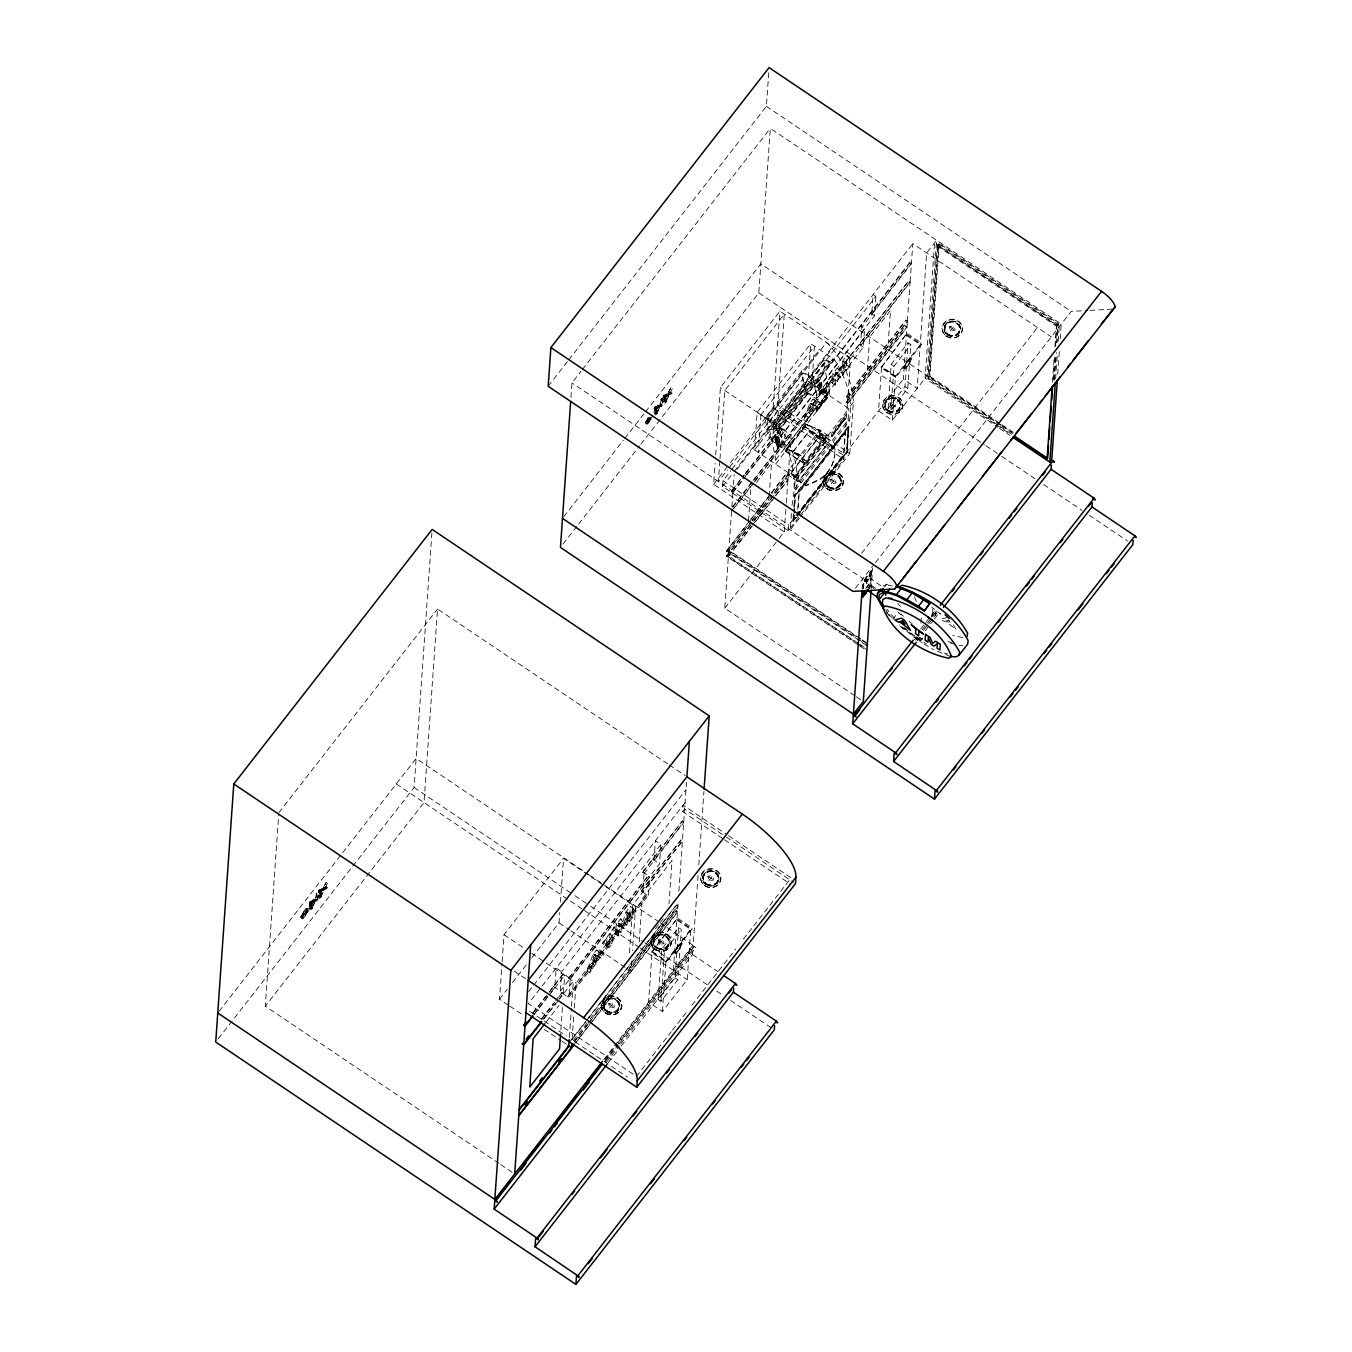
<?xml version="1.0" encoding="UTF-8"?>
<svg xmlns="http://www.w3.org/2000/svg" width="1352" height="1352" viewBox="0 0 1352 1352"><rect width="100%" height="100%" fill="white"/><g stroke="black" fill="none" stroke-linecap="round" stroke-linejoin="round"><path stroke-width="0.75" stroke-dasharray="5 3.75" d="M318.109 896.562L319.765 898.201L321.725 896.325L320.373 894.804L319.072 895.734L319.342 891.137L317.788 899.925L316.858 901.142L315.523 899.35L314.509 899.824L310.926 906.026L312.312 906.955L315.895 900.753L316.858 901.142M834.691 455.945L834.894 448.272L827.83 443.524L799.015 481.126L806.079 485.875L819.667 479.909A39.259 36.318 4 0 0 832.984 462.823L834.742 455.252L833.035 462.13A39.259 36.318 4 0 1 819.718 479.216L806.13 485.165L799.015 481.126M660.182 405.583L659.235 405.211L655.652 411.414L657.038 412.343L660.621 406.141L661.567 406.529L660.182 405.583L661.55 398.316L662.936 399.246L661.567 406.529M498.972 1163.413L265.313 1006.175L278.698 814.732M310.267 902.781L308.459 911.062L302.916 918.498A5.999 1.2 -56.1 0 1 302.104 918.735L300.803 916.335L305.704 908.713L307.563 907.479L310.673 909.845L312.633 907.986L311.298 906.465L309.997 907.395L310.267 902.781L311.653 903.727L311.501 908.51L312.684 907.395M309.371 903.44L310.385 901.209L311.687 903.17L310.757 904.37L309.371 903.44L310.385 901.209M311.653 903.727L310.504 909.845M310.757 904.37L311.771 902.139M315.608 898.404L316.841 892.928L318.227 893.858L316.976 899.333L312.819 902.24L311.433 901.294L315.608 898.404L317.788 899.925M316.841 892.928L315.472 900.195M318.447 891.796L319.461 889.565L320.779 891.526L319.832 892.726L318.447 891.796L319.461 889.565M318.514 890.765L320.728 892.067L319.579 898.184M319.832 892.726L320.846 890.495M320.728 892.067L320.576 896.849L321.759 895.734M218.331 1038.691L414.101 787.489L432.15 529.426M667.719 763.897L437.541 609.008L424.004 802.547L265.313 1006.175M508.217 1005.077L499.513 999.212L501.981 963.841M502.133 961.762L504.026 934.705L563.53 858.334L635.575 906.82L632.516 950.524M570.933 397.488L571.947 382.886L581.022 371.242M531.843 957.723L559.018 922.858L559.745 912.448M560.472 902.054L563.53 858.334M553.424 986.487L560.336 991.134L561.688 971.784L660.891 844.51L655.348 840.792L653.996 860.142L683.74 821.965L682.354 821.036L642.69 871.939L644.025 873.51L642.758 891.576L641.372 890.647L681.053 839.744L682.439 840.674L642.758 891.576M559.424 996.39L562.026 992.469L563.412 993.399L557.007 1001.612M549.216 992.469L563.328 973.744L570.257 978.409M560.86 1029.937L562.483 1006.801M563.412 993.399L564.68 975.333L563.294 974.403M561.976 993.112L567.519 996.83L646.915 894.382L648.301 895.311L568.955 997.117L567.57 996.187M568.837 978.121L648.233 875.673L568.837 978.121L570.223 979.051L568.955 997.117M569.361 1037.508L571.389 1008.372M571.541 1006.294L573.282 981.315L559.525 998.959M572.133 1039.367L573.721 1016.484M574.313 1008.153L576.053 983.174L635.575 906.82M609.718 939.758L605.375 945.335L602.603 943.459L614.349 926.931L617.12 928.807L617.002 930.413L612.676 935.973L612.118 943.882L609.16 947.668L606.406 945.808L606.947 937.899L609.718 939.758L609.16 947.668M605.375 945.335L617.12 928.807M606.406 945.808L609.346 942.006L609.904 934.114L614.349 926.931M615.549 934.063L618.287 930.531L618.81 923.044L621.582 924.92L621.058 932.407L618.32 935.922L615.549 934.063L616.208 924.548L620.636 918.87L625.604 923.822L628.68 913.969L633.108 908.274L630.336 906.415L625.908 912.093L622.833 921.963L625.604 923.822M653.844 412.191L654.976 408.169C651.394 415.723 660.689 412.343 654.824 412.968M654.081 408.828L655.095 406.597L656.413 408.558L655.466 409.774L654.081 408.828L655.095 406.597M618.32 935.922L618.979 926.407L623.407 920.729M655.128 414.523L656.362 409.115L654.148 407.797M655.466 409.774L656.481 407.527M654.621 413.915L656.007 411.853M656.362 409.115L656.21 413.898M655.669 415.115L657.393 412.782M662.936 399.246L661.703 404.721L660.317 403.792L661.55 398.316M666.468 401.121C664.271 404.434 662.328 398.13 664.069 396.525L663.122 397.725C658.492 404.552 670.102 404.789 664.762 399.719L667.297 394.395L668.682 395.342L666.147 400.665L669.189 395.105L671.995 393.145L670.609 392.215L668.395 392.976L669.781 393.905L671.995 393.145M663.156 397.184L664.17 394.953L665.488 396.913L664.542 398.113L663.156 397.184L664.17 394.953M626.939 919.444L627.463 911.958L630.235 913.834L629.711 921.32L626.939 919.444L629.677 915.929L630.336 906.415M663.24 396.153L665.454 397.454L664.305 403.572M664.542 398.113L665.556 395.882M662.919 402.642L665.083 400.192L663.917 401.307M665.454 397.454L665.302 402.254M629.457 952.822L632.804 904.944L682.388 841.316L681.053 839.744M629.711 921.32L632.449 917.788L633.108 908.274M631.79 960.934L631.063 971.327L571.034 930.937M567.519 996.83L646.864 895.024L641.372 890.647M639.226 942.04L642.268 898.674L672.028 860.497L668.986 903.846M648.301 895.311L649.568 877.245L648.183 876.316M651.596 952.484L677.47 918.109L692.021 927.894L691.937 929.179L666.147 962.269L651.596 952.484L677.47 918.109M560.336 991.134L659.522 863.877L660.891 844.51M658.17 999.517L661.686 949.188L678.552 927.557L681.323 929.416L677.808 979.744L660.942 1001.376L658.17 999.517L675.037 977.885L678.552 927.557M660.942 1001.376L664.457 951.064L681.323 929.416M662.429 1011.499L665.944 961.171L652.087 951.842L648.571 1002.17L662.429 1011.499L687.222 979.676L690.737 929.348L676.879 920.036M666.147 962.269L692.021 927.894M722.745 838.578L682.659 811.606L683.115 805.15L726.683 834.471M574.11 1042.139L676.085 910.707L677.47 911.637L575.428 1042.713M588.712 1018.124L676.49 904.911L677.876 905.84L628.291 969.468M642.639 872.581L682.354 821.036M673.364 970.347L678.231 900.922M678.89 891.272L686.512 782.335M779.124 538.485L784.295 531.843L713.636 484.286L715.123 463.263M715.698 454.847L720.413 387.517L779.918 311.163L850.577 358.702L847.873 397.404L846.487 396.474L905.992 320.12L907.378 321.049L847.873 397.404M719.856 460.829L718.402 481.532L727.46 469.921M719.991 458.767L724.773 390.458L784.278 314.087L777.907 405.178L849.783 453.528L800.621 516.616M798.643 517.393L788.3 530.66L722.559 486.416L722.948 480.72L730.705 470.766M621.21 1046.076L692.528 954.58L693.12 946.197L695.925 947.414L660.097 922.622M698.054 875.555L693.204 944.896L603.702 1059.748M698.781 865.043L703.936 791.512M866.345 645.276L726.43 551.126L749.633 520.74M857.776 644.617L726.514 556.28L752.101 522.886M750.664 486.297L731.601 510.769L732.868 492.719L731.517 491.131L744.327 474.721M854.667 695.587L724.79 608.197L728.39 556.585M858.317 643.332L728.441 555.942L728.796 550.771L750.799 522.565M731.55 511.428L728.846 550.129L860.447 638.685M731.517 491.131L732.902 492.06L734.119 474.653M568.837 359.784L766.398 106.318L768.95 69.645M640.831 444.267L758.827 292.877L770.319 128.356L1061.252 324.125L1060.222 338.71M748.501 520.79L750.664 489.83L753.115 486.686M795.314 477.425L754.534 449.979L757.154 412.377L810.727 343.661L834.353 359.564C845.896 377.732 853.754 399.195 849.36 420.945L795.787 489.678L794.503 488.799L795.314 477.425L848.87 408.693L808.09 381.247L810.727 343.661M767.547 424.443L767.987 418.038L803.054 373.034L813.752 379.506L818.044 399.803L782.977 444.791L770.217 437.068L767.547 424.443L802.615 379.439L803.054 373.034M730.469 462.705L773.158 407.932L779.918 311.163M769.187 496.133L771.502 463.111L754.348 485.115M771.198 440.228L775.355 443.017L776.707 423.666L875.893 296.409L873.122 294.533L871.77 313.884L911.434 262.981L912.803 243.63L1051.332 336.851M734.187 471.493L778.093 415.132L778.498 409.453L844.24 453.697L843.851 459.376L799.928 515.737M823.098 360.883L769.542 429.615L775.879 459.579L775.558 464.125L829.114 395.409L829.435 390.846L823.098 360.883L832.832 360.291L832.95 358.618L778.144 428.719L773.192 428.483L825.278 361.66L830.229 361.897L825.278 361.66M769.542 429.615L779.276 429.006L779.394 427.35M781.067 428.145L785.275 430.291M781.152 447.782L779.8 446.211L783.957 448.999L785.225 430.95L864.57 329.127L860.463 325.68L864.621 328.485M785.833 450.148L785.732 451.585L805.184 426.624L805.488 424.731L785.833 450.148L788.588 449.54L794.908 452.244L801.668 455.708L801.094 456.976M786.036 449.895L785.934 451.331L805.42 464.446L801.499 458.125M754.602 520.25L786.56 478.642L787.946 479.571L773.716 497.84M771.485 493.311L786.965 472.845L788.351 473.775L772.837 493.7M784.295 531.843L786.171 505.006M786.323 502.927L787.912 480.23L786.526 479.284M787.946 479.571L788.317 474.417L786.932 473.487M788.351 473.775L791.072 435.057L720.413 387.517M788.74 475.414L789.162 469.448L819.903 429.987L829.232 436.273L828.827 442.239L798.069 481.701L788.74 475.414L821.56 433.384L825.785 435.733L826.968 434.736L796.227 474.197C794.756 478.236 784.092 466.71 796.024 476.935L795.804 480.163L826.545 440.718L826.782 437.49L821.56 433.384M822.033 439.417L805.657 460.694L792.813 452.058L809.206 430.781L822.016 439.704L809.206 430.781M788.3 530.66L788.706 524.965L844.24 453.697M791.427 513.507L790.278 529.899L799.336 518.272M791.985 505.31C798.711 474.856 789.568 440.482 766.99 418.866M797.393 516.633L792.931 521.111L793.776 509.028M793.911 507.017L794.756 494.933L848.955 426.64L847.129 452.819L797.748 516.025M794.3 515.028L793.877 520.993L793.658 514.605M794.199 506.645L795.044 494.714L794.435 513.05M793.573 521.551L795.398 495.356L848.955 426.64M795.787 489.678C800.198 467.91 792.34 446.447 780.78 428.28L757.154 412.377M798.069 481.701L798.491 475.718L829.232 436.273M845.186 432.843L798.998 492.128L797.443 514.25L843.648 454.982L845.186 432.843L799.252 492.297L797.697 514.436L843.648 454.982M788.25 449.608L801.466 455.979L820.934 430.899L814.09 427.384M805.032 425.018L804.981 426.877L824.483 439.992L820.546 432.032M805.454 464.006L785.478 451.399L785.799 449.489L805.234 424.528L806.806 424.545M805.657 460.694L792.83 451.771M816.27 411.414L816.507 408L827.407 393.99L827.813 397.843L816.27 411.414L827.17 397.404M816.912 411.836L817.149 408.422L828.049 394.429M820.309 406.242L817.149 409.555L826.579 397.184L827.813 397.843M826.41 388.886L822.084 394.446L819.312 392.587L831.041 376.059L833.812 377.918L833.694 379.523L829.367 385.083L828.81 392.993L825.869 396.778L823.098 394.919L823.638 387.01L826.41 388.886L825.869 396.778M822.084 394.446L833.812 377.918M819.903 429.987L819.498 435.969L828.827 442.239M825.244 400.158L824.619 399.448L825.244 400.158L827.221 397.606M823.098 394.919L826.055 391.134L826.596 383.224L831.041 376.059M827.407 393.99L826.562 397.471M832.24 383.174L834.995 379.659L835.519 372.172L838.291 374.031L837.767 381.517L835.012 385.05L832.24 383.174L832.917 373.659L837.327 367.998L842.296 372.932L845.372 363.08L849.817 357.401L847.045 355.525L842.6 361.221L839.524 371.073L842.296 372.932M835.012 385.05L835.688 375.535L840.099 369.856M831.564 436.206L831.767 433.079L846.149 414.625L831.564 436.206L845.946 417.751L846.149 414.625M842.076 421.604L845.203 418.866L833.761 433.789L833.153 433.062L836.127 429.243M834.894 448.272L827.779 444.216M843.631 368.572L844.155 361.085L846.927 362.944L846.403 370.431L843.631 368.572L846.369 365.057L847.045 355.525M833.119 433.35L844.561 418.427M773.158 407.932L843.8 455.472L847.417 403.859L846.082 402.288L905.587 325.916L906.972 326.863L847.467 403.217L846.082 402.288M847.467 403.217L847.822 398.063L846.487 396.474M846.403 370.431L849.14 366.916L849.817 357.401M794.503 488.799L848.076 420.083L848.87 408.693M800.57 511.293L846.487 452.396L848.312 426.201M848.65 427.198L846.842 453.038L848.008 426.759L795.686 495.153M849.783 453.528L853.365 402.305C852.199 380.554 842.397 357.536 826.511 342.512L728.745 468.248M783.957 448.999L863.303 347.194L864.57 329.127M867.376 370.144L869.691 337.104L890.529 310.385L888.213 343.408M775.355 443.017L874.541 315.76L875.893 296.409M862.137 589.083L862.88 578.656L571.947 382.886M863.083 588.627L863.641 580.549L871.415 570.409L869.674 588.238M863.387 588.83L863.962 580.752L871.736 570.612M881.098 367.693L906.972 333.319L921.523 343.104L921.422 344.388L895.649 377.478L881.098 367.693L906.972 333.319M871.415 570.409L870.603 586.751L869.522 588.289L868.271 587.63L870.063 585.467L870.688 586.177M871.178 588.948L872.648 568.026M888.129 408.287L891.188 364.415L908.054 342.766L910.826 344.642L907.75 388.514L890.9 410.146L888.129 408.287L904.978 386.638L908.054 342.766M890.9 410.146L893.959 366.274L910.826 344.642M892.371 420.252L895.447 376.38L881.588 367.068L878.53 410.94L892.371 420.252L927.1 375.704L936.564 240.217L926.644 252.959L917.18 388.43L903.322 379.118L906.922 327.505L905.587 325.916M895.649 377.478L895.734 376.194L881.183 366.409M846.437 397.116L905.992 320.12M754.332 479.487L908.747 280.76L910.133 281.689L860.531 345.335L861.799 327.269L911.4 263.623L910.048 262.051L911.434 262.981M906.972 326.863L907.327 321.691L905.958 320.762M907.378 321.049L910.082 282.331L908.696 281.402M910.133 281.689L911.4 263.623M905.215 365.293A6.135 1.234 -56.1 0 0 906.533 367.119A6.135 1.234 -56.1 0 0 911.113 358.686A6.135 1.234 -56.1 0 0 905.215 365.293L905.029 368.488L909.981 362.133L910.217 358.905M994.548 423.632L927.962 378.83L937.257 245.929L939.251 243.377L1058.379 323.55L1057.078 342.242M927.962 378.83L929.956 376.279L939.251 243.377M920.898 623.018L921.303 617.002M932.863 608.924L932.525 613.723L935.618 615.802L935.956 611.003L940.502 614.062L931.866 607.234M1052.481 382.16L1054.222 357.249M1054.949 346.856L1056.402 326.102L1058.379 323.55M1053.123 379.456L1054.712 356.607M1055.439 346.23L1056.892 325.46L937.764 245.287L928.469 378.188L998.553 425.356M1053.968 380.25L1055.574 357.418M1056.588 342.884L1057.889 324.193L938.744 244.019L929.449 376.921L1001.291 425.255M1054.459 379.625L1056.351 352.618M1055.625 378.78L1057.365 353.768M1058.244 341.262L1059.258 326.677L934.587 242.768L925.106 378.256L997.844 427.198M1057.754 374.149L1059.36 351.216M899.841 625.942L919.985 641.49L922.301 638.026M652.915 415.791L646.662 423.801L645.276 422.872L647.507 417.886M646.662 423.801L649.636 417.7M302.104 918.735C307.495 916.402 309.321 904.454 304.69 914.087C299.096 921.692 303.93 905.451 308.239 909.845L302.916 916.673M869.133 575.259L869.589 576.543L870.13 573.738L871.567 573.518L870.13 573.738M868.947 576.121L870.942 573.079M868.085 588.509L868.271 587.63M869.877 586.346L870.705 585.889L868.913 588.052L870.063 585.467M618.81 923.044L621.193 926.83L624.033 923.179L627.463 911.958M621.582 924.92L623.965 928.689L626.804 925.038L630.235 913.834M846.927 362.944L843.496 374.166L840.657 377.816L837.885 375.94L840.724 372.29L844.155 361.085M650.819 417.971L647.625 422.061L646.239 421.131L648.064 417.582M647.625 422.061L650.38 417.244M586.852 970.871L597.195 955.644L601.099 958.027L604.31 953.904L596.35 950.033L593.224 954.039L586.852 970.871L589.624 972.73L599.967 957.503L601.099 958.027M594.593 954.309L599.139 957.115L595.15 962.235L592.379 960.376L594.593 954.309L596.367 955.256M595.15 962.235L597.364 956.168L599.139 957.115M803.561 419.982L813.887 404.755L817.791 407.138L821.002 403.014L813.042 399.161L809.916 403.166L803.561 419.982L806.333 421.858L816.659 406.614L817.791 407.138M811.284 403.42L809.071 409.487L811.842 411.346L815.831 406.225L811.284 403.42L816.659 406.614M811.842 411.346L814.056 405.296M589.624 972.73L595.995 955.915L593.224 954.039M806.333 421.858L812.687 405.025L815.814 401.02L821.002 403.014M865.702 588.289L869.049 583.76L875.589 588.34M864.688 581.411L866.074 581.529L864.688 581.411C864.536 577.777 869.116 579.721 866.226 578.791M865.888 581.613L867.426 579.011L865.584 581.715M865.246 581.191L866.784 578.588M777.163 434.381L778.431 431.44L777.806 434.752L774.679 437.558L774.24 435.496L778.431 431.44M775.49 441.343L779.867 435.597L776.116 441.715L775.051 439.282L779.225 435.209M776.285 445.112L780.679 439.383L776.927 445.501L775.845 443.05L780.036 438.994M777.079 448.898L781.473 443.169L777.721 449.287L776.639 446.836L780.831 442.78M816.202 382.971L817.47 380.03L816.828 383.36L820.377 378.915L820.579 377.242L821.019 379.304L816.828 383.36M816.997 386.756L820.748 380.639L821.813 383.089L819.346 386.266L816.997 386.756L821.188 382.7L820.748 380.639M817.639 387.145L821.391 381.027M817.791 390.542L819.058 387.601L818.433 390.931L821.982 386.486L821.543 384.424L821.982 386.486M818.602 394.328L822.337 388.21L823.419 390.66L820.934 393.838L818.602 394.328L822.777 390.272L822.337 388.21M819.227 394.716L822.979 388.582M805.234 424.528L805.285 425.204M320.052 894.331L323.094 888.771L325.9 886.827L327.285 887.757L324.48 889.701L321.421 895.277L320.052 894.331L322.57 889.008L323.956 889.937L321.421 895.277M664.762 399.719L667.803 394.159L670.609 392.215M323.956 889.937L321.742 890.765L320.356 889.836L323.162 887.808L326.204 882.332L327.59 883.262L325.071 888.517L323.686 887.588L326.204 882.332M321.742 890.765L324.548 888.754L327.59 883.262M668.682 395.342L666.452 396.17L665.066 395.223L667.888 393.195L670.93 387.72L672.316 388.649L669.781 393.905M666.452 396.17L669.274 394.142L672.316 388.649M668.395 392.976L670.93 387.72M310.926 906.026L313.951 900.111L315.337 901.04L312.312 906.955M655.652 411.414L658.661 405.499L660.046 406.428L657.038 412.343M305.383 913.107L307.563 907.479M650.718 417.481L646.239 422.956A5.999 1.2 -56.1 0 1 645.428 423.193L646.814 424.122A5.999 1.2 -56.1 0 0 647.625 423.886L651.478 419.424M650.211 417.717L645.428 423.193M869.758 575.479L870.739 573.958M651.157 419.357L646.814 424.122M304.589 913.715L300.719 917.805A5.999 1.2 -56.1 0 0 301.53 917.569L308.239 909.845M831.294 483.746L835.266 478.659L836.043 483.07L831.294 483.746L830.5 479.335L835.266 478.659M890.799 407.391L894.771 402.305L895.565 406.715L890.799 407.391L890.022 402.98L894.771 402.305M950.321 331.037L954.292 325.933L955.07 330.344L950.321 331.037L949.527 326.626L954.292 325.933M609.583 1007.95L613.554 1002.863L614.332 1007.274L609.583 1007.95L608.789 1003.539L613.554 1002.863M659.168 944.321L663.139 939.234L663.933 943.645L659.168 944.321L658.39 939.91L663.139 939.234M708.769 880.693L712.741 875.589L713.518 880L708.769 880.693L707.975 876.282L712.741 875.589M548.185 386.3L567.553 361.44M582.323 369.586L770.319 128.356M278.85 812.637L437.541 609.008M563.784 516.717L623.424 440.194M624.708 438.521L644.16 413.577M645.462 411.904L760.855 263.843L1000.649 425.204M660.046 406.428L657.528 407.628L656.142 406.682L660.317 403.792M646.239 421.131L651.563 414.303M645.276 422.872L649.028 418.055M657.528 407.628L661.703 404.721M563.04 544.079L577.304 525.793M578.605 524.12L639.547 445.923M219.058 1011.33L416.146 758.455L588.644 874.541M301.53 915.743L306.752 908.781M300.566 917.484L306.82 909.457M308.205 910.403C297.051 927.928 303.186 911.299 308.949 908.409M764.928 418.055L776.217 424.883L780.51 445.18L769.22 438.335L764.928 418.055L801.533 371.107L812.805 377.935L817.098 398.215L805.826 391.387L801.533 371.107M713.636 484.286L729.167 464.378M766.026 418.36L819.582 349.627M731.99 469.11L778.498 409.453M722.559 486.416L732.885 473.149M736.823 469.431L912.803 243.63M772.972 424.494L832.477 348.14M754.534 449.979L808.09 381.247M776.217 424.883L812.805 377.935M773.733 428.99L825.818 362.184M782.977 444.791L778.684 424.511L813.752 379.506M773.192 428.483L777.603 428.195L829.689 361.39M779.276 429.006L832.832 360.291M745.594 473.065L910.048 262.051M731.483 491.773L744.192 475.465M745.459 473.825L910.014 262.694M732.902 492.06L744.428 477.29M745.696 475.65L772.583 441.158L773.935 421.807L776.707 423.666M732.868 492.719L745.577 476.394M746.845 474.772L782.453 429.074L781.186 447.14L751.949 484.675M776.116 441.715L775.676 439.653L779.867 435.597M776.927 445.501L776.487 443.439L780.679 439.383M819.701 387.99L822.185 384.813M819.312 392.587L823.638 387.01M777.721 449.287L777.282 447.225L781.473 443.169M732.75 506.577L751.83 482.106M753.098 480.467L908.747 280.76M732.716 507.22L753.064 481.126M734.102 508.166L753.165 483.678M754.433 482.056L791.072 435.057M850.577 358.702L910.082 282.331M815.019 405.279L818.23 401.155M775.879 459.579L829.435 390.846M826.579 397.184L817.808 409.707M805.809 424.765L807.837 424.849L806.62 424.342M792.813 452.058L809.189 431.068M750.935 519.083L770.234 494.308M771.519 492.652L786.965 472.845M726.43 551.126L747.014 524.694M749.583 521.297L770.184 494.95M727.849 551.396L750.833 521.906M752.135 520.25L771.536 495.356M752.084 520.892L768.899 499.31M774.088 492.669L788.317 474.417M847.822 398.063L907.327 321.691M753.368 521.247L786.56 478.642M790.785 473.403L821.526 433.958M726.514 556.28L753.317 521.889M846.031 402.93L905.536 326.576M728.441 555.942L751.729 526.063M753.013 524.39L772.431 499.496M727.9 557.227L754.264 523.376M755.565 521.72L774.966 496.826M776.268 495.17L787.912 480.23M847.417 403.859L906.922 327.505M796.024 475.093L826.782 435.631M793.861 478.659L796.835 474.839M850.391 406.124L853.365 402.305M824.703 439.315L820.546 433.688L820.918 431.018L807.702 424.663M796.024 476.935L826.782 437.49M832.19 436.645L845.946 417.751M894.956 377.022L921.523 343.104M724.79 608.197L777.822 540.141M793.235 520.571L795.821 517.241M797.105 515.585L903.322 379.118M792.931 521.111L795.466 517.85M499.513 999.212L507.27 989.258M512.442 982.617L526.672 964.365M861.528 553.289L1037.474 327.522M528.598 991.675L532.468 986.707M533.753 985.05L686.005 789.703M685.092 802.615L528.378 1003.691L636.437 1076.412L671.251 1031.728M855.427 588.205L872.801 565.93M875.386 562.618L1071.173 311.399L1087.853 310.47M682.659 811.606L684.653 809.054L724.469 835.857M532.722 1013.037L548.236 993.112M549.537 991.455L563.328 973.744M532.57 1013.814L547.932 994.109M534.108 1013.966L549.622 994.058M550.923 992.385L554.81 987.416L556.162 968.049L561.688 971.784M533.955 1014.744L548.033 996.678M549.318 995.038L564.68 975.333M644.025 873.51L683.706 822.607L682.321 821.678M570.223 979.051L649.568 877.245M541.544 1018.732L554.354 1002.322M555.621 1000.666L562.026 992.469M541.51 1019.374L554.303 1002.964M641.338 891.289L681.002 840.386M542.929 1019.662L555.74 1003.252M602.603 943.459L606.947 937.899M544.163 1018.664L558.241 1000.615M592.379 960.376L599.122 951.909L604.31 953.904M884.529 587.072L886.76 584.216L891.576 584.588M546.09 1022.078L559.035 1005.466M598.328 956.151L601.539 952.045M892.742 619.486L898.303 612.355L901.142 614.94M655.466 928.706L663.24 918.752M568.685 1043.237L585.5 1021.656M586.802 1019.999L675.223 906.533M571.947 1039.637L587.427 1019.78M573.332 1040.584L588.813 1020.709M590.097 1019.053L677.842 906.482L676.456 905.553M574.161 1041.496L587.055 1024.934M588.357 1023.278L676.085 910.707M575.496 1043.068L590.976 1023.211M592.277 1021.554L677.437 912.279L676.051 911.349M920.729 628.933L924.616 623.931M925.917 622.275L929.804 617.289M931.106 615.616L934.992 610.631M931.274 616.918L936.463 610.276M914.341 639.834L916.926 636.522M922.115 629.863L931.19 618.219M932.491 616.546L937.68 609.904M915.71 640.257L918.295 636.944M923.484 630.285L927.371 625.283M928.672 623.627L932.559 618.641M933.86 616.968L937.747 611.983M665.454 961.813L691.244 928.723M917.552 640.645L920.137 637.316M925.326 630.657L933.117 620.686M934.401 619.013L939.589 612.355M919.985 641.49L922.216 638.651M604.952 1059.309L616.613 1044.336M617.915 1042.679L693.12 946.197M605.121 1060.627L694.59 945.825M605.037 1061.911L617.999 1045.282M619.3 1043.609L694.505 947.127M606.406 1062.334L619.368 1045.704M620.669 1044.031L695.874 947.549M608.248 1062.706L619.926 1047.732M672.535 1030.072L676.406 1025.12M677.707 1023.464L681.577 1018.495M682.861 1016.839L686.731 1011.887M691.886 1005.263L735.725 949.003M743.465 939.082L747.335 934.114M748.619 932.457L752.489 927.506M753.774 925.85L791.173 877.87L728.424 835.654M866.852 588.069L869.201 583.81M818.433 390.931L819.498 389.663M779.073 431.812L776.724 432.302M883.126 586.075L886.76 584.216M866.226 582.949L869.623 577.811L866.074 582.898L874.051 588.543M656.142 406.682L658.661 405.499M311.433 901.294L313.951 900.111M312.819 902.24L315.337 901.04M785.799 449.489L787.557 449.253M665.066 395.223L667.297 394.395M320.356 889.836L322.57 889.008M323.686 887.588L325.9 886.827M325.071 888.517L327.285 887.757M870.401 575.901L869.589 576.543L871.567 573.518L871.381 574.38M947.245 617.577L940.705 619.233L944.068 621.497L945.504 621.092L956.084 629.576L952.366 623.052M1089.949 310.352L1112.899 309.084M318.193 897.255L320.339 895.396L321.725 896.325M309.118 908.916L311.247 907.04L312.633 907.986M888.382 585.602L892.506 585.906M962.776 637.62L952.839 635.237M959.058 645.343L962.844 645.495M944.288 653.033L947.735 654.013M787.168 449.303L788.588 449.54M950.27 642.775L955.712 644.515M950.388 656.464L935.702 650.684M807.634 425.103L820.715 431.271M947.955 641.254L951.554 642.944M794.655 452.328L801.482 455.861M924.024 644.093L933.894 649.839M818.044 399.803L805.285 392.08L802.615 379.439M767.987 418.038L778.684 424.511M949.527 326.626L955.07 330.344M890.022 402.98L895.565 406.715M830.5 479.335L836.043 483.07M707.975 876.282L713.518 880M658.39 939.91L663.933 943.645M608.789 1003.539L614.332 1007.274M916.605 637.485L926.39 643.975M766.398 106.318L1071.173 311.399M937.257 245.929L1056.402 326.102M906.888 334.603L921.422 344.388M906.381 335.245L920.239 344.574M870.384 312.954L874.541 315.76M929.956 376.279L1000.041 423.446M1001.781 424.629L1014.051 432.877M1003.049 426.438L1011.803 432.336M1001.562 425.812L1012.902 433.451M1000.294 426.539L1012.563 434.786M996.306 424.815L1010.316 434.245M999.567 428.364L1009.961 435.361M891.188 364.415L893.959 366.274M863.303 347.194L859.162 344.388L860.497 345.977M904.978 386.638L907.75 388.514M758.827 292.877L984.29 444.605M986.047 445.771L1000.024 455.185M1001.781 456.368L1034.99 478.709M1043.727 484.591L1082.175 510.464M1089.171 515.18L1127.619 541.053M842.6 361.221L845.372 363.08M846.369 365.057L849.14 366.916M840.724 372.29L843.496 374.166M832.917 373.659L835.688 375.535M834.995 379.659L837.767 381.517M830.922 377.664L833.694 379.523M826.596 383.224L829.367 385.083M826.055 391.134L828.81 392.993M819.413 390.981L822.185 392.84M848.076 420.083L849.36 420.945M813.042 399.161L815.814 401.02M809.916 403.166L812.687 405.025M808.04 412.259L810.811 414.118M806.688 415.977L809.459 417.836M804.93 426.455L824.669 439.738M778.093 415.132L843.851 459.376M669.815 389.139L671.2 390.069M789.162 469.448L798.491 475.718M669.51 393.635L670.879 394.564M667.888 393.195L669.274 394.142M667.803 394.159L669.189 395.105M666.164 393.838L667.55 394.767M664.102 395.984L665.488 396.913M665.843 398.333L667.229 399.262M663.122 397.725L664.508 398.654M665.049 400.784L666.435 401.713M660.604 399.516L661.99 400.445M661.128 404.383L662.514 405.33M660.249 404.755L661.618 405.685M659.235 405.211L660.621 406.141M657.342 405.144L658.728 406.073M655.027 407.628L656.413 408.558M656.852 409.859L658.238 410.788M654.047 409.386L655.433 410.315M655.973 412.445L657.359 413.374M646.408 421.925L647.794 422.855M722.948 480.72L788.706 524.965M862.187 639.851L867.376 643.349M728.796 550.771L860.413 639.344M862.137 640.51L867.342 643.991M726.463 550.467L856.002 637.637M857.726 638.803L862.931 642.301M860.041 644.498L866.97 649.163M726.565 555.638L866.919 649.805M859.5 645.783L866.429 650.447M856.391 696.753L863.32 701.418M669.46 765.063L685.16 775.625M726.21 837.023L793.742 882.467M724.486 839.744L790.717 884.326M652.61 859.213L659.522 863.877M642.69 871.939L649.619 876.603M677.386 919.394L691.937 929.179M589.523 875.116L659.573 922.267M692.528 954.58L718.301 971.919M625.908 912.093L628.68 913.969M629.677 915.929L632.449 917.788M624.033 923.179L626.804 925.038M661.686 949.188L664.457 951.064M414.101 787.489L573.214 894.551M574.972 895.734L588.948 905.147M590.706 906.33L643.163 941.617M644.904 942.8L707.856 985.152M716.594 991.033L723.59 995.748M730.587 1000.446L772.55 1028.686M616.208 924.548L618.979 926.407M651.681 951.2L666.232 960.985M618.287 930.531L621.058 932.407M614.231 928.554L617.002 930.413M396.305 783.907L582.695 909.338M584.436 910.504L638.499 946.89M640.24 948.056L687.222 979.676M609.904 934.114L612.676 935.973M675.037 977.885L677.808 979.744M609.346 942.006L612.118 943.882M602.722 941.854L605.493 943.713M559.018 922.858L569.462 929.889M596.35 950.033L599.122 951.909M597.195 955.644L599.967 957.503M591.348 963.148L594.12 965.007M589.996 966.849L592.767 968.708M504.026 934.705L524.593 948.546M531.725 953.346L576.053 983.174M514.25 971.04L526.469 979.254M529.68 1011.313L566.268 1035.936M574.989 1041.801L627.277 1076.986M509.805 1006.141L523.883 1015.622M544.096 1029.227L561.249 1040.77M562.162 1041.378L568.11 1045.383M325.105 883.752L326.491 884.681M324.784 888.247L326.17 889.177M323.162 887.808L324.548 888.754M323.094 888.771L324.48 889.701M321.438 888.45L322.824 889.379M319.393 890.596L320.779 891.526M321.117 892.945L322.503 893.875M318.413 892.337L319.799 893.266M319.19 895.92L320.576 896.849M315.895 894.128L317.281 895.058M315.523 899.35L316.909 900.297M314.509 899.824L315.895 900.753M312.633 899.756L314.019 900.686M310.301 902.24L311.687 903.17M309.439 902.409L310.825 903.339M312.143 904.471L313.529 905.401M309.338 903.981L310.723 904.927M310.115 907.581L311.501 908.51M301.699 916.538L303.085 917.467M500.713 1164.596L514.673 1173.975M920.07 640.882L899.367 624.692M913.918 637.198L922.334 642.944M869.623 577.811L882.4 586.852M915.034 636.285L902.933 626.534M909 621.278L912.093 623.694M900.838 613.859L903.558 616.326M901.48 627.074L904.319 629.643M894.568 618.472L886.912 609.144M897.728 603.482L900.432 606.406M888.856 614.247L894.466 620.467M886.135 612.338L891.424 618.067M805.251 464.277L802.091 460.136L801.28 456.722M837.327 367.998L839.524 371.073M620.636 918.87L622.833 921.963M885.611 609.735L887.909 612.98M838.291 374.031L840.657 377.816M835.519 372.172L837.885 375.94M914.425 596.773L916.47 601.725M774.24 435.496L774.679 437.558M795.483 461.928L795.703 462.992M922.808 638.989A2.062 1.91 4 0 1 919.918 637.045M675.746 950.05L675.527 953.278L680.478 946.924L680.715 943.696L675.746 950.05A6.135 1.234 -56.1 0 0 677.031 951.909A6.135 1.234 -56.1 0 0 681.611 943.459A6.135 1.234 -56.1 0 0 675.713 950.084M760.889 414.895L758.269 452.498L811.825 383.765L814.462 346.18L760.889 414.895M948.834 620.061L946.569 620.771L950.743 623.593L948.834 620.061M676.913 952.298A6.811 1.369 -56.1 0 0 682 942.902A6.811 1.369 -56.1 0 0 675.442 950.253A6.811 1.369 -56.1 0 0 676.913 952.298M655.044 949.222A10.224 9.464 4 0 0 671.319 942.936A10.224 9.464 4 0 0 657.14 932.964A10.224 9.464 4 0 0 655.044 949.222M656.565 947.346A7.673 7.098 4 0 0 668.767 942.631A7.673 7.098 4 0 0 658.137 935.162A7.673 7.098 4 0 0 656.565 947.346M656.666 947.414A7.504 6.929 4 0 0 668.598 942.8A7.504 6.929 4 0 0 658.204 935.499A7.504 6.929 4 0 0 656.666 947.414M656.244 948.107A8.18 7.571 4 0 0 669.257 943.071A8.18 7.571 4 0 0 657.917 935.111A8.18 7.571 4 0 0 656.244 948.107A8.349 7.723 4 0 0 669.426 943.037A8.349 7.723 4 0 0 657.849 934.891A8.349 7.723 4 0 0 656.142 948.174M655.027 949.425A10.224 9.464 4 0 0 671.302 943.121A10.224 9.464 4 0 0 657.123 933.167A10.224 9.464 4 0 0 655.027 949.425M655.213 949.307A9.886 9.143 4 0 0 670.947 943.223A9.886 9.143 4 0 0 657.241 933.59A9.886 9.143 4 0 0 655.213 949.307M605.442 1012.868A10.224 9.464 4 0 0 621.717 1006.564A10.224 9.464 4 0 0 607.538 996.61A10.224 9.464 4 0 0 605.442 1012.868M606.98 1010.975A7.673 7.098 4 0 0 619.182 1006.26A7.673 7.098 4 0 0 608.552 998.79A7.673 7.098 4 0 0 606.98 1010.975A7.673 7.098 4 0 0 619.182 1006.327A7.673 7.098 4 0 0 608.552 998.858A7.673 7.098 4 0 0 606.98 1011.043M607.048 1011.245A7.504 6.929 4 0 0 618.979 1006.632A7.504 6.929 4 0 0 608.586 999.331A7.504 6.929 4 0 0 607.048 1011.245M607.065 1011.043A7.504 6.929 4 0 0 618.996 1006.429A7.504 6.929 4 0 0 608.603 999.128A7.504 6.929 4 0 0 607.065 1011.043M606.642 1011.752A8.18 7.571 4 0 0 619.655 1006.716A8.18 7.571 4 0 0 608.315 998.739A8.18 7.571 4 0 0 606.642 1011.752M605.426 1013.054A10.224 9.464 4 0 0 621.7 1006.767A10.224 9.464 4 0 0 607.521 996.796A10.224 9.464 4 0 0 605.426 1013.054M606.541 1011.803A8.349 7.723 4 0 0 619.841 1006.665A8.349 7.723 4 0 0 608.265 998.537A8.349 7.723 4 0 0 606.541 1011.803M605.628 1012.935A9.886 9.143 4 0 0 621.362 1006.851A9.886 9.143 4 0 0 607.656 997.218A9.886 9.143 4 0 0 605.628 1012.935M704.629 885.594A10.224 9.464 4 0 0 720.903 879.307A10.224 9.464 4 0 0 706.724 869.336A10.224 9.464 4 0 0 704.629 885.594M706.167 883.718A7.673 7.098 4 0 0 718.368 878.986A7.673 7.098 4 0 0 707.738 871.516A7.673 7.098 4 0 0 706.167 883.718M706.234 883.971A7.504 6.929 4 0 0 718.165 879.358A7.504 6.929 4 0 0 707.772 872.057A7.504 6.929 4 0 0 706.234 883.971M706.251 883.786A7.504 6.929 4 0 0 718.182 879.172A7.504 6.929 4 0 0 707.789 871.871A7.504 6.929 4 0 0 706.251 883.786M705.828 884.478A8.18 7.571 4 0 0 718.841 879.442A8.18 7.571 4 0 0 707.502 871.465A8.18 7.571 4 0 0 705.828 884.478A8.349 7.723 4 0 0 719.027 879.392A8.349 7.723 4 0 0 707.451 871.263A8.349 7.723 4 0 0 705.727 884.546M704.814 885.661A9.886 9.143 4 0 0 720.548 879.577A9.886 9.143 4 0 0 706.842 869.944A9.886 9.143 4 0 0 704.814 885.661M906.415 367.507A6.811 1.369 -56.1 0 0 911.501 358.111A6.811 1.369 -56.1 0 0 904.944 365.479A6.811 1.369 -56.1 0 0 906.415 367.507M827.154 488.663A10.224 9.464 4 0 0 843.428 482.36A10.224 9.464 4 0 0 829.249 472.406A10.224 9.464 4 0 0 827.154 488.663M828.692 486.771A7.673 7.098 4 0 0 840.893 482.056A7.673 7.098 4 0 0 830.263 474.586A7.673 7.098 4 0 0 828.692 486.771M828.759 487.041A7.504 6.929 4 0 0 840.69 482.427A7.504 6.929 4 0 0 830.297 475.127A7.504 6.929 4 0 0 828.759 487.041M828.776 486.855A7.504 6.929 4 0 0 840.707 482.225A7.504 6.929 4 0 0 830.314 474.924A7.504 6.929 4 0 0 828.776 486.855A7.673 7.098 4 0 0 840.893 482.123A7.673 7.098 4 0 0 830.263 474.653A7.673 7.098 4 0 0 828.692 486.838M828.353 487.548A8.18 7.571 4 0 0 841.366 482.512A8.18 7.571 4 0 0 830.027 474.535A8.18 7.571 4 0 0 828.353 487.548A8.349 7.723 4 0 0 841.552 482.461A8.349 7.723 4 0 0 829.976 474.332A8.349 7.723 4 0 0 828.252 487.599M827.137 488.849A10.224 9.464 4 0 0 843.411 482.563A10.224 9.464 4 0 0 829.249 472.592A10.224 9.464 4 0 0 827.137 488.849M827.34 488.731A9.886 9.143 4 0 0 843.073 482.647A9.886 9.143 4 0 0 829.367 473.014A9.886 9.143 4 0 0 827.34 488.731M886.658 412.495A10.224 9.464 4 0 0 902.933 406.191A10.224 9.464 4 0 0 888.754 396.237A10.224 9.464 4 0 0 886.658 412.495M888.196 410.484A7.673 7.098 4 0 0 900.398 405.769A7.673 7.098 4 0 0 889.768 398.299A7.673 7.098 4 0 0 888.196 410.484M888.281 410.687A7.504 6.929 4 0 0 900.212 406.073A7.504 6.929 4 0 0 889.819 398.755A7.504 6.929 4 0 0 888.281 410.687M888.298 410.484A7.504 6.929 4 0 0 900.229 405.87A7.504 6.929 4 0 0 889.819 398.57A7.504 6.929 4 0 0 888.298 410.484M887.875 411.177A8.18 7.571 4 0 0 900.888 406.141A8.18 7.571 4 0 0 889.548 398.181A8.18 7.571 4 0 0 887.875 411.177M887.774 411.245A8.349 7.723 4 0 0 901.057 406.107A8.349 7.723 4 0 0 889.481 397.961A8.349 7.723 4 0 0 887.774 411.245M886.844 412.377A9.886 9.143 4 0 0 902.578 406.293A9.886 9.143 4 0 0 888.872 396.66A9.886 9.143 4 0 0 886.844 412.377M946.163 336.124A10.224 9.464 4 0 0 962.438 329.837A10.224 9.464 4 0 0 948.259 319.866A10.224 9.464 4 0 0 946.163 336.124M947.701 334.13A7.673 7.098 4 0 0 959.92 329.398A7.673 7.098 4 0 0 949.273 321.928A7.673 7.098 4 0 0 947.701 334.13M947.786 334.316A7.504 6.929 4 0 0 959.717 329.702A7.504 6.929 4 0 0 949.324 322.401A7.504 6.929 4 0 0 947.786 334.316M947.803 334.13A7.504 6.929 4 0 0 959.734 329.516A7.504 6.929 4 0 0 949.341 322.199A7.504 6.929 4 0 0 947.803 334.13M947.38 334.823A8.18 7.571 4 0 0 960.393 329.787A8.18 7.571 4 0 0 949.053 321.81A8.18 7.571 4 0 0 947.38 334.823M947.279 334.873A8.349 7.723 4 0 0 960.579 329.736A8.349 7.723 4 0 0 949.003 321.607A8.349 7.723 4 0 0 947.279 334.873M946.366 336.006A9.886 9.143 4 0 0 962.1 329.922A9.886 9.143 4 0 0 948.394 320.289A9.886 9.143 4 0 0 946.366 336.006"/><path stroke-width="1.5" d="M704.071 789.399L709.225 715.867L432.15 529.426L233.778 783.957L215.728 1042.02L575.918 1284.4L774.29 1029.869L774.595 1025.678M550.889 347.582L548.185 386.3L852.96 591.382L894.686 589.066L1114.977 307.107A17.052 5.492 37.9 0 0 1101.576 291.339L769.102 67.6L550.889 347.582L883.363 571.321A17.052 5.492 37.9 0 1 896.765 587.089M575.918 1284.4L576.51 1276.018L579.112 1277.437L578.943 1276.508L535.037 1246.764L535.629 1238.364L538.383 1239.716L537.792 1238.567L494.156 1209.111L494.748 1200.728L510.295 1180.769M709.225 715.867L510.853 970.398L494.832 1199.427L602.4 1061.404M514.673 1173.975L530.694 944.947M570.645 401.662L560.455 547.408L934.486 799.116L1132.858 544.569L1133.162 540.377M560.556 1034.145L559.525 1048.882L529.781 1087.059L533.161 1038.674L544.805 1023.734M569.209 1039.587L568.769 1045.823L519.185 1109.468M571.828 1043.524L571.541 1047.699L568.11 1045.383M525.945 1012.682L636.775 1087.262L637.231 1080.806L795.922 877.178A68.175 21.97 37.9 0 0 742.316 814.09L686.9 776.808L689.385 741.318M535.037 1246.764L733.409 992.216L733.697 988.025M795.922 877.178L795.466 883.633L636.775 1087.262M934.486 799.116L935.077 790.717L937.68 792.137L937.511 791.207L893.604 761.463L894.196 753.081L896.951 754.433L896.359 753.267L852.723 723.827L853.315 715.428L855.9 712.115M862.001 591.162L853.399 714.143L863.32 701.418L867.342 643.991L866.345 645.276L867.376 643.349L871.043 591.044M868.39 589.658L862.829 596.908L862.931 590.655M862.829 596.908L863.252 590.858M1052.194 386.317L1047.107 459.004L1013.814 436.595M1048.476 445.907L1047.597 458.362L1014.321 435.969M1048.915 439.67L1049.777 427.215M1050.217 420.979L1051.231 406.445M1051.67 400.226L1052.549 387.754M1013.425 437.693L1049.794 462.147L1055.321 382.954M943.476 607.369L1051.096 469.279L1051.383 465.088M1057.315 380.402L1051.772 459.612L1049.794 462.147M893.604 761.463L1091.977 506.932L1092.264 502.741M883.211 607.132L878.766 598.446L879.341 594.508L882.839 592.734L888.991 593.19L897.424 595.894L924.295 610.952L929.939 603.195L912.465 592.446L896.68 585.822M924.295 610.952L929.939 603.195M880.896 588.931L877.566 593.207L876.958 597.297L883.752 609.38M950.388 656.464L955.881 656.869L958.99 655.281L959.497 651.782C944.609 625.283 915.777 603.989 885.949 597.871L882.856 599.477L882.332 602.958L883.752 606.406M967.17 636.319L967.626 633.209C954.377 609.617 928.723 590.689 902.19 585.247L899.418 586.667M880.084 598.48L883.583 593.984M863.827 593.798L865.922 590.959L866.531 591.669L863.827 593.798L866.564 591.399L866.108 592.7L865.922 590.959M864.317 592.598L865.195 593.917L864.384 593.579M1114.977 307.107L1101.272 323.99M865.027 594.001L866.074 592.598M862.508 596.705L868.068 589.455M686.9 776.808L528.21 980.437L583.625 1017.718A68.175 21.97 37.9 0 1 637.231 1080.806M526.182 1022.027L523.613 1025.306L524.998 1026.236L532.688 1016.383M532.806 1015.639L525.049 1025.593L523.663 1024.664M883.363 571.321L1101.576 291.339M526.148 1039.097L528.7 1035.801M541.662 1021.318L523.731 1044.302L522.345 1043.372M541.611 1021.96L523.697 1044.944L522.311 1044.014M877.566 593.207L883.414 588.492M881.2 591.348L887.622 591.838L889.836 588.982M894.686 589.066L898.556 584.098M901.142 580.785L916.639 560.911M924.379 550.974L926.965 547.661M929.551 544.332L945.048 524.458M957.96 507.896L973.457 488.004M982.481 476.411L1001.866 451.568M1010.89 439.958L1013.476 436.645M1016.062 433.333L1031.559 413.459M1039.299 403.521L1041.885 400.209M1044.471 396.897L1059.968 377.005M1067.708 367.068L1070.294 363.756M1072.88 360.443L1088.36 340.569M887.622 591.838L896.393 594.643L901.953 587.512M896.393 594.643L906.922 599.578L912.465 592.446M583.625 1017.718L742.316 814.09M539.685 1081.025L542.27 1077.73M519.134 1110.11L569.462 1045.552M525.083 1105.057L527.669 1101.745M558.63 1062.013L561.215 1058.701M518.779 1115.265L574.262 1044.082M518.729 1115.924L574.211 1044.724M906.922 599.578L918.481 606.304L924.024 599.173M562.483 518.374L854.785 715.073L913.124 640.223M940.35 605.273L1053.157 460.542L1054.492 462.114L1053.073 461.826M855.985 714.701L859.889 709.715M889.701 671.454L892.303 668.125M951.943 591.601L954.529 588.272M980.453 554.996L983.056 551.667M1008.981 518.391L1011.583 515.061M1014.169 511.749L1016.772 508.42M1042.696 475.143L1045.282 471.814M852.723 723.827L916.25 642.301M523.275 1164.123L544.011 1137.505M555.672 1122.532L577.726 1094.258M585.5 1084.27L601.065 1064.311M217.773 1012.986L496.218 1200.373L602.536 1063.956M520.757 1170.055L525.945 1163.396M549.284 1133.449L551.886 1130.12M554.472 1126.791L557.058 1123.461M582.999 1090.202L589.472 1081.87M494.156 1209.111L606.963 1064.379M958.99 655.281L967.643 644.16L968.167 640.662C954.934 615.228 928.131 598.023 901.987 587.782M895.666 752.726L1094.038 498.178L1095.373 499.767L1094.309 499.699M935.77 702.432L938.372 699.119M964.297 665.843L966.883 662.514M969.485 659.184L972.071 655.855M998.013 622.579L1000.598 619.25M1026.523 585.991L1029.126 582.661M1031.711 579.332L1034.314 576.003M1060.238 542.727L1062.841 539.397M1088.766 506.138L1091.351 502.809M537.099 1238.009L735.471 983.479L736.806 985.05L735.387 984.763M538.316 1237.638L543.487 1230.979M572.014 1194.391L574.617 1191.061M600.542 1157.785L607.031 1149.47M632.956 1116.194L636.843 1111.209M666.671 1072.93L669.257 1069.618M695.198 1036.342L697.784 1033.013M728.897 993.078L731.5 989.748M936.547 790.362L1134.919 535.831L1136.272 537.403L1134.835 537.116M953.312 770.032L955.915 766.702M981.839 733.426L984.442 730.097M1010.366 696.821L1012.952 693.508M1015.555 690.179L1018.141 686.85M1044.082 653.574L1046.668 650.244M1049.253 646.915L1051.856 643.586M1077.781 610.327L1082.969 603.668M1106.308 573.721L1108.91 570.392M1111.496 567.063L1114.082 563.733M577.98 1275.663L776.352 1021.115L777.704 1022.703L776.623 1022.636M588.272 1263.63L592.159 1258.644M650.498 1183.777L654.385 1178.792M684.213 1140.53L686.799 1137.201M712.741 1103.925L715.326 1100.596M741.268 1067.319L743.853 1064.007M746.439 1060.678L749.042 1057.348M888.551 598.26L891.796 598.277M896.444 586.903L900.111 587.174M896.241 586.599L913.073 593.494L929.855 603.82M1051.096 469.279L1094.038 498.178M1092.568 498.55L1093.954 499.48M1091.977 506.932L1134.919 535.831M853.315 715.428L856.069 716.797L854.785 715.073M723.455 975.383L735.471 983.479M733.409 992.216L776.352 1021.115M233.778 783.957L510.853 970.398M494.748 1200.728L497.502 1202.08L496.218 1200.373M918.481 606.304L924.379 610.327M867.24 590.03L878.428 597.939M927.962 616.968L932.677 620.585M945.082 614.771L949.188 618.506M884.326 591.314L885.915 595.167M883.093 607.758C891.813 633.04 923.163 653.489 949.036 658.221L951.369 656.464C942.648 631.181 911.299 610.732 885.408 606L883.093 607.758M911.383 624.877L915.862 628.917L915.524 633.716L918.616 635.795L918.954 630.995L923.484 634.054L911.383 624.877M925.512 634.392L925.106 640.172L927.979 642.099L928.3 637.553L931.021 644.143L933.995 646.138L937.358 643.637L937.037 648.199L939.91 650.126L940.316 644.346L935.668 641.22L932.643 643.315L930.142 637.502L925.512 634.392M899.688 621.683L898.336 622.157L895.058 619.943L901.429 618.185L904.708 620.382L910.437 630.285L899.688 621.683M902.933 620.602L900.719 621.362L904.894 624.168L902.933 620.602"/></g></svg>
